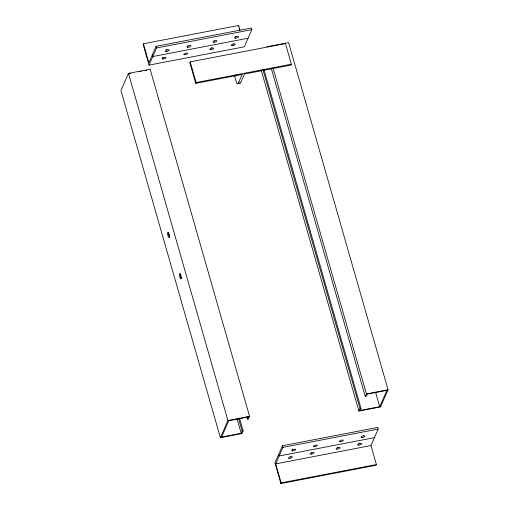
<?xml version="1.0" encoding="UTF-8"?>
<svg xmlns="http://www.w3.org/2000/svg" width="509" height="509" viewBox="0 0 509 509"><rect width="100%" height="100%" fill="white"/><g stroke="black" fill="none" stroke-linecap="round" stroke-linejoin="round"><path stroke-width="0.76" d="M246.795 416.852L247.45 419.142L248.443 418.952L249.575 416.381L150.117 69.211L128.465 73.372L120.938 90.519L220.397 437.689L242.042 433.528L243.175 430.958L239.459 417.984M143.43 43.755L143.124 44.442L149.048 65.107L244.301 46.803L251.828 29.649L251.357 27.995L156.104 46.3L148.876 62.766L143.43 43.755L238.683 25.45L239.987 30.012M149.048 65.107L156.575 47.954L156.104 46.3M239.345 83.361L240.095 83.361L240.687 82.598L244.447 74.028L290.995 65.082L291.371 64.223L285.447 43.558L190.194 61.863L189.819 62.722L195.742 83.387L242.284 74.441L237.932 83.775L236.768 83.412L234.433 75.256M195.742 83.387L196.118 82.528L190.194 61.863M238.377 26.137L238.683 25.45M220.397 437.689L227.924 420.542L128.465 73.372M247.45 419.142L248.405 416.966L228.745 420.746L221.568 437.104L241.221 433.324L242.176 431.148L238.683 418.939M282.482 445.738L274.949 462.885L280.873 483.55L376.126 465.245L376.425 464.558L370.978 445.547L378.206 429.081L377.735 427.433L282.482 445.738L282.953 447.386L275.725 463.852L281.172 482.863L280.873 483.55M266.958 46.758L288.603 42.597L388.062 389.767L380.535 406.914L358.883 411.075L360.016 408.504L262.962 69.727M264.177 70.299L361.008 408.313L360.054 410.489L379.714 406.71L386.891 390.352L367.237 394.131L366.283 396.307L365.284 396.498L366.416 393.928L273.078 68.123M156.575 47.954L251.828 29.649M248.061 38.226L152.808 56.531L152.337 54.877M129.286 73.576L130.8 73.283M139.873 71.54L141.387 71.254M145.167 70.522L146.675 70.236M196.118 82.528L291.371 64.223M238.517 83.018L240.687 82.598M227.924 420.542L249.575 416.381M366.416 393.928L388.062 389.767M242.176 431.148L243.175 430.958M360.016 408.504L361.008 408.313M282.953 447.386L378.206 429.081M374.439 437.657L279.193 455.962L278.716 454.308M275.725 463.852L370.978 445.547M281.172 482.863L376.425 464.558M375.559 392.216L379.714 406.71M271.291 68.41L365.284 396.498M261.397 70.776L358.883 411.075M239.014 28.351L239.65 30.565M237.067 418.831L241.221 433.324M311.782 452.278A2.049 0.674 -16 0 1 311.266 452.406M337.995 447.22A2.049 0.674 -16 0 1 337.48 447.36M292.681 449.192A2.049 0.674 -16 0 1 292.204 449.237M363.598 435.367A2.049 0.674 -16 0 1 363.133 435.564M359.876 443.091A2.049 0.674 -16 0 1 358.851 443.384M290.887 456.287A2.049 0.674 -16 0 1 290.41 456.471M211.884 47.687A2.049 0.674 -16 0 1 211.381 47.859M188.158 45.562A2.049 0.674 -16 0 1 187.662 45.632M214.633 40.446A2.049 0.674 -16 0 1 214.117 40.574M235.966 36.368A2.049 0.674 -16 0 1 235.457 36.463M233.644 43.602A2.049 0.674 -16 0 1 233.147 43.78M167.041 49.589A2.049 0.674 -16 0 1 166.029 49.793M163.16 57.275A2.049 0.674 -16 0 1 162.67 57.339M236.52 74.982A3.188 0.789 79.1 0 1 235.858 75.676M181.548 278.506A2.73 0.681 79.1 0 1 180.542 273.912M169.834 237.296A2.73 0.681 79.1 0 1 168.912 235.152A2.73 0.681 79.1 0 1 168.727 232.416M311.247 454.13A2.049 0.674 -16 0 0 314.053 452.724A2.049 0.674 -16 0 0 310.942 453.004A2.049 0.674 -16 0 0 311.247 454.13M336.983 449.148A2.049 0.674 -16 0 0 340.031 447.831A2.049 0.674 -16 0 0 337.162 447.901A2.049 0.674 -16 0 0 336.983 449.148M340.464 441.729A2.049 0.674 -16 0 0 343.282 440.33A2.049 0.674 -16 0 0 340.184 440.597A2.049 0.674 -16 0 0 340.464 441.729M314.498 446.717A2.049 0.674 -16 0 0 317.304 445.318A2.049 0.674 -16 0 0 314.193 445.598A2.049 0.674 -16 0 0 314.498 446.717M292.675 450.891A2.049 0.674 -16 0 0 295.659 449.542A2.049 0.674 -16 0 0 292.713 449.676A2.049 0.674 -16 0 0 292.675 450.891M289.379 458.437A2.049 0.674 -16 0 0 292.351 457.082A2.049 0.674 -16 0 0 289.386 457.228A2.049 0.674 -16 0 0 289.379 458.437M362.096 437.568A2.049 0.674 -16 0 0 364.934 436.175A2.049 0.674 -16 0 0 361.848 436.429A2.049 0.674 -16 0 0 362.096 437.568M358.393 445.127A2.049 0.674 -16 0 0 361.6 443.886A2.049 0.674 -16 0 0 358.947 443.797A2.049 0.674 -16 0 0 358.393 445.127M210.847 49.704A2.049 0.674 -16 0 0 213.646 48.298A2.049 0.674 -16 0 0 210.541 48.578A2.049 0.674 -16 0 0 210.847 49.704M184.665 54.711A2.049 0.674 -16 0 0 187.681 53.375A2.049 0.674 -16 0 0 184.767 53.477A2.049 0.674 -16 0 0 184.665 54.711M187.7 47.299A2.049 0.674 -16 0 0 190.907 46.065A2.049 0.674 -16 0 0 188.26 45.969A2.049 0.674 -16 0 0 187.7 47.299M214.098 42.292A2.049 0.674 -16 0 0 216.904 40.892A2.049 0.674 -16 0 0 213.793 41.172A2.049 0.674 -16 0 0 214.098 42.292M235.47 38.15A2.049 0.674 -16 0 0 238.556 36.845A2.049 0.674 -16 0 0 235.718 36.883A2.049 0.674 -16 0 0 235.47 38.15M166.068 51.46A2.049 0.674 -16 0 0 169.262 50.219A2.049 0.674 -16 0 0 166.589 50.136A2.049 0.674 -16 0 0 166.068 51.46M163.141 58.993A2.049 0.674 -16 0 0 165.966 57.593A2.049 0.674 -16 0 0 162.874 57.861A2.049 0.674 -16 0 0 163.141 58.993M232.142 45.695A2.049 0.674 -16 0 0 235.241 44.398A2.049 0.674 -16 0 0 232.422 44.423A2.049 0.674 -16 0 0 232.142 45.695M167.677 233.637A2.73 0.681 79.1 0 0 169.026 237.55A2.73 0.681 79.1 0 0 168.829 233.415A2.73 0.681 79.1 0 0 167.677 233.637M179.512 274.612A2.73 0.681 79.1 0 0 180.759 278.862A2.73 0.681 79.1 0 0 180.79 275.114A2.73 0.681 79.1 0 0 179.512 274.612"/></g></svg>
